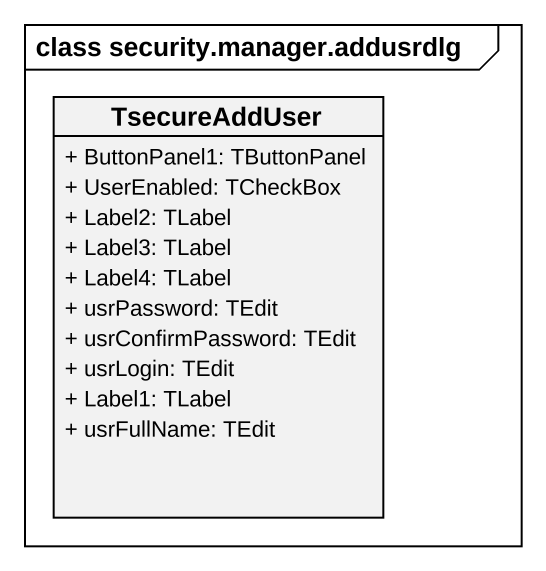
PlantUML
@startuml
mainframe class security.manager.addusrdlg
hide circle
hide empty members
skinparam classAttributeIconSize 0
class TsecureAddUser {
  + ButtonPanel1: TButtonPanel
  + UserEnabled: TCheckBox
  + Label2: TLabel
  + Label3: TLabel
  + Label4: TLabel
  + usrPassword: TEdit
  + usrConfirmPassword: TEdit
  + usrLogin: TEdit
  + Label1: TLabel
  + usrFullName: TEdit
}
@enduml
